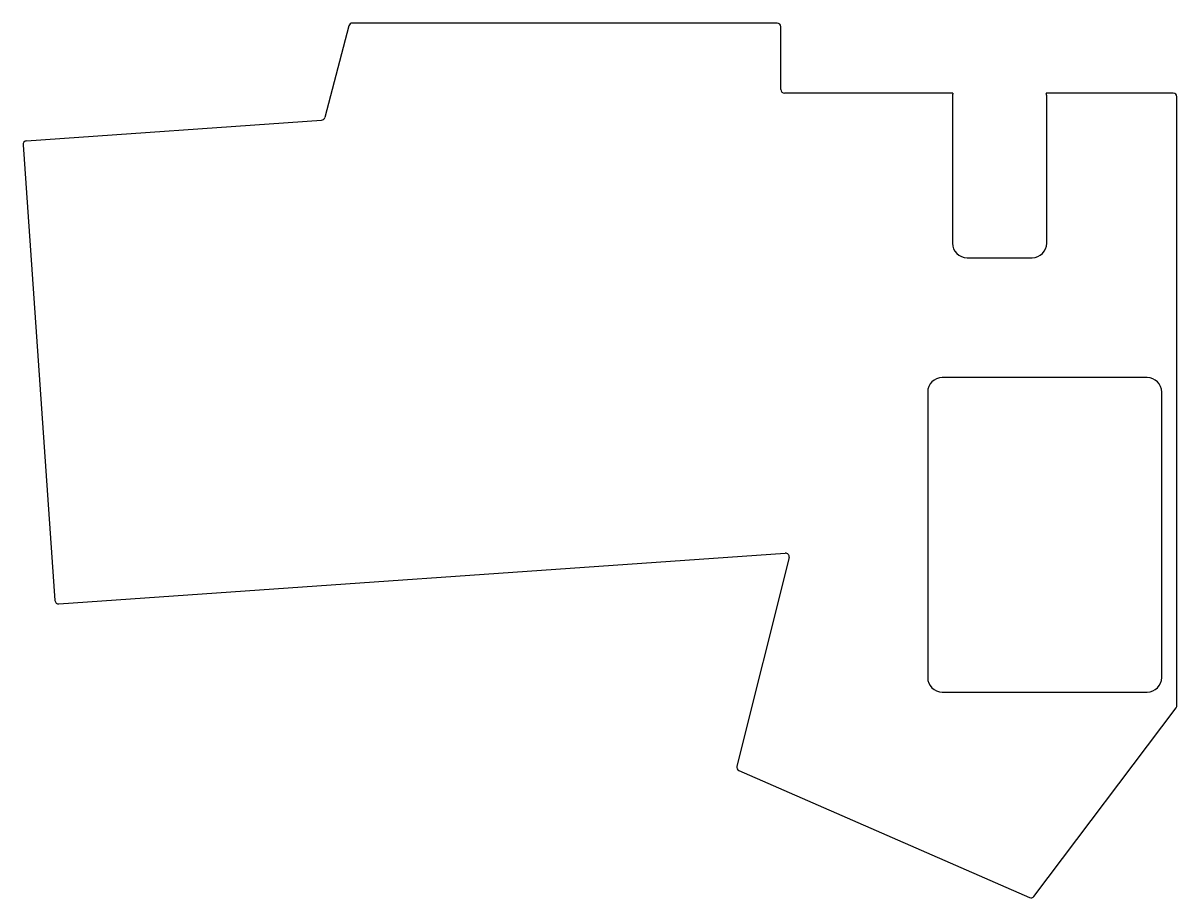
# Model space of a CAD drawing. Header units: millimetres. Extents: x -16 to 142, y -54 to 66.
import ezdxf

# ---------------------------------------------------------------- set-up
doc = ezdxf.new("R2010")
doc.units = ezdxf.units.MM

msp = doc.modelspace()

# ---------------------------------------------------------------- linework, layer by layer
for p, q in [((28.5, 65.64), (25.2, 53.1)), ((87.05, 66.01), (28.98, 66.01)), ((87.55, 56.94), (87.55, 65.51)), ((111.06, 56.44), (88.05, 56.44)), ((111, 55.94), (111, 35.94)), ((141.2, 56.44), (123.83, 56.44)), ((123.9, 35.94), (123.9, 55.94)), ((141.7, -27.27), (141.7, 55.94)), ((-15.59, 49.91), (24.75, 52.73)), ((-16.06, 49.38), (-11.7, -12.92)), ((113, 33.94), (121.9, 33.94)), ((137.62, 17.56), (109.62, 17.56)), ((107.62, 15.56), (107.62, -23.44)), ((139.62, -23.44), (139.62, 15.56)), ((-11.17, -13.39), (88.15, -6.44)), ((88.67, -7.06), (81.52, -35.58)), ((109.62, -25.44), (137.62, -25.44)), ((122.15, -53.37), (141.6, -27.57)), ((81.81, -36.16), (121.55, -53.53))]:
    msp.add_line(p, q)
for centre, radius, start, end in [((28.98, 65.51), 0.5, 90, 165.2497), ((87.05, 65.51), 0.5, 0, 90), ((88.05, 56.94), 0.5, 180, 270), ((113, 55.94), 2, 165.5225, 180), ((121.9, 55.94), 2, 0, 14.4775), ((141.2, 55.94), 0.5, 0, 90), ((24.71, 53.23), 0.5, 274, 345.2497), ((-15.56, 49.41), 0.5, 94, 184), ((113, 35.94), 2, 180, 270), ((121.9, 35.94), 2, 270, 0), ((109.62, 15.56), 2, 90, 180), ((137.62, 15.56), 2, 0, 90), ((88.18, -6.94), 0.5, 345.9275, 94), ((-11.2, -12.89), 0.5, 184, 274), ((109.62, -23.44), 2, 180, 270), ((137.62, -23.44), 2, 270, 0), ((141.2, -27.27), 0.5, 322.9944, 0), ((82.01, -35.7), 0.5, 165.9275, 246.3955), ((121.75, -53.07), 0.5, 246.3955, 322.9944)]:
    msp.add_arc(centre, radius, start, end)

doc.saveas('drawing.dxf')
